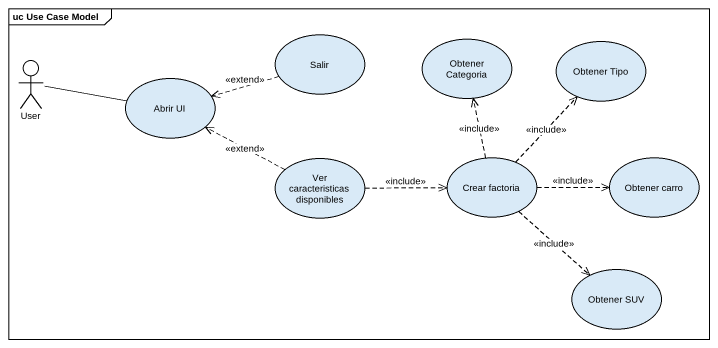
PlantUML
@startuml
mainframe uc Use Case Model
usecase Salir
usecase "Obtener Categoria" as Obtener_Categoria
usecase "Obtener Tipo" as Obtener_Tipo
actor User
usecase "Abrir UI" as Abrir_UI
usecase "Ver caracteristicas disponibles" as Ver_caracteristicas
usecase "Crear factoria" as Crear_factoria
usecase "Obtener carro" as Obtener_carro
usecase "Obtener SUV" as Obtener_SUV
Salir .left.> Abrir_UI : <<extend>>
User -right- Abrir_UI
Ver_caracteristicas .left.> Abrir_UI : <<extend>>
Ver_caracteristicas .right.> Crear_factoria : <<include>>
Crear_factoria .up.> Obtener_Categoria : <<include>>
Crear_factoria .up.> Obtener_Tipo : <<include>>
Crear_factoria .right.> Obtener_carro : <<include>>
Crear_factoria ..> Obtener_SUV : <<include>>
@enduml
